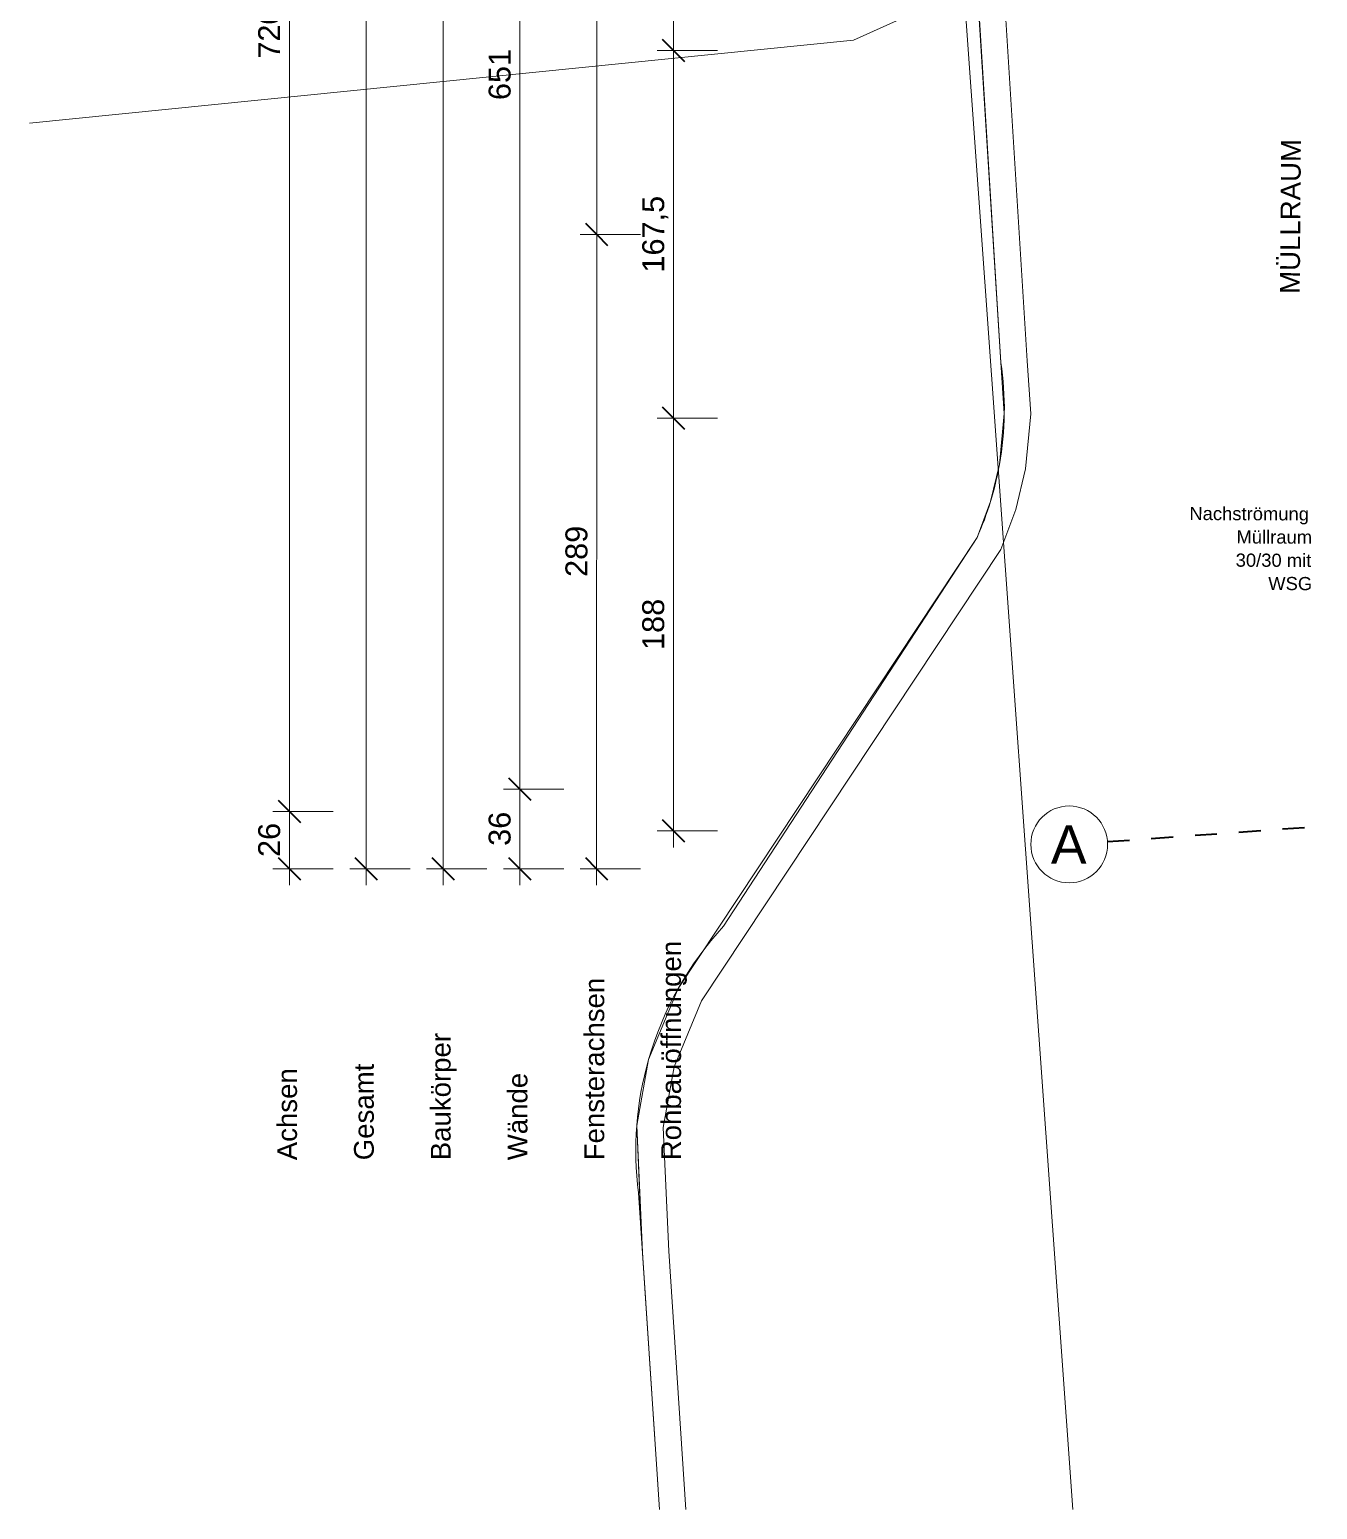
# Model space of a CAD drawing. Header units: metres. Extents: x -67.4 to -19.1, y 43.9 to 93.
# Drawn here: x -61.16 to -55.29, y 44.73 to 51.47 of the extents above; entities that cross this region are included whole.
import ezdxf

# ---------------------------------------------------------------- set-up
doc = ezdxf.new("R2010")
doc.units = ezdxf.units.M
doc.linetypes.add('Strich Punkt Mittel', pattern=[0.015875, 0.00635, -0.004763, 0, -0.004763])
for name, color, linetype, lineweight in [('A-DETL-THIN', 151, 'Continuous', 5), ('A_2D', 7, 'Continuous', 13), ('A_Bemassung-50_', 4, 'Continuous', 9), ('A_Bemassung_', 4, 'Continuous', 9), ('A_Beschriftung_', 7, 'Continuous', 9), ('A_Raster_', 1, 'Continuous', 9), ('Geländevolumenkörper', 7, 'Continuous', 5), ('Sekundäre Höhenlinien', 250, 'Continuous', 5), ('Text', 130, 'Continuous', 9)]:
    doc.layers.add(name, color=color, linetype=linetype, lineweight=lineweight)
doc.styles.add('Arial_1', font='arial.ttf', dxfattribs={"height": 0.175})
doc.styles.add('Arial_2', font='arial.ttf', dxfattribs={"height": 0.09})
doc.styles.add('Arial_5', font='arial.ttf', dxfattribs={"height": 0.1})
doc.styles.add('Arial_6', font='arial.ttf', dxfattribs={"height": 0.06})
doc.styles.add('Arial_9', font='arial.ttf', dxfattribs={"height": 0.0018})
doc.dimstyles.new('WGA-Bemaßung', dxfattribs={"dimscale": 0.3048, "dimtxt": 0.102026, "dimasz": 0.328084, "dimexe": 0.246063, "dimexo": 0.0625, "dimgap": 0.04101, "dimtad": 1, "dimdec": 1, "dimlfac": 100, "dimrnd": 0.5, "dimdsep": 46, "dimtxsty": 'Arial_5', "dimblk1": 'OBLIQUE', "dimblk2": 'OBLIQUE', "dimsah": 1, "dimcen": 0.09, "dimdle": 0.246063, "dimazin": 2, "dimtfac": 1, "dimtdec": 4, "dimtix": 1, "dimtmove": 0, "dimatfit": 3, "dimfxl": 0.656168, "dimfxlon": 1, "dimtvp": 1, "dimtolj": 1, "dimtzin": 0, "dimarcsym": 2})

# ---------------------------------------------------------------- blocks, each defined once
blk = doc.blocks.new('Raster - BS_Achse-112124-263_PP_00EG_BT2')
at = {"layer": 'A_Beschriftung_'}
blk.add_circle((0, 0), 0.0035, dxfattribs=at)
blk = doc.blocks.new('DIMBLOCK52-263_PP_00EG_BT2')
at = {"layer": 'A_Bemassung-50_', "lineweight": 35, "transparency": 16777216}
for p, q in [((-59.9716, 55.119), (-60.0216, 55.169)), ((-59.9716, 55.119), (-59.9216, 55.069)), ((-59.9718, 47.9127), (-60.0218, 47.9627)), ((-59.9718, 47.9127), (-59.9218, 47.8627))]:
    blk.add_line(p, q, dxfattribs=at)
at = {"layer": 'A_Bemassung-50_', "transparency": 16777216}
for p, q in [((-59.9716, 55.119), (-60.0466, 55.119)), ((-59.9716, 55.119), (-59.9718, 47.9127)), ((-59.9716, 55.119), (-59.7716, 55.119)), ((-59.9718, 47.9127), (-60.0468, 47.9127)), ((-59.9718, 47.9127), (-59.7718, 47.9127))]:
    blk.add_line(p, q, dxfattribs=at)
at = {"layer": 'A_Bemassung-50_', "color": 0, "transparency": 16777216, "insert": (-60.114, 51.3424), "char_height": 0.1, "width": 0.416266, "attachment_point": 1, "rotation": 90, "line_spacing_factor": 0.941778, "style": 'Arial_5'}
blk.add_mtext('720,5', dxfattribs=at)
blk = doc.blocks.new('_Oblique')
at = {"color": 0, "linetype": 'ByBlock', "lineweight": -2}
blk.add_line((-0.5, -0.5), (0.5, 0.5), dxfattribs=at)
blk = doc.blocks.new('DIMBLOCK53-263_PP_00EG_BT2')
at = {"layer": 'A_Bemassung-50_', "lineweight": 35, "transparency": 16777216}
for p, q in [((-59.9718, 47.9127), (-60.0218, 47.9627)), ((-59.9718, 47.9127), (-59.9218, 47.8627)), ((-59.9718, 47.652), (-60.0218, 47.702)), ((-59.9718, 47.652), (-59.9218, 47.602))]:
    blk.add_line(p, q, dxfattribs=at)
at = {"layer": 'A_Bemassung-50_', "transparency": 16777216}
for p, q in [((-59.9718, 47.9127), (-60.0468, 47.9127)), ((-59.9718, 47.9127), (-59.9718, 47.577)), ((-59.9718, 47.9127), (-59.7718, 47.9127)), ((-59.9718, 47.652), (-60.0468, 47.652)), ((-59.9718, 47.652), (-59.7718, 47.652))]:
    blk.add_line(p, q, dxfattribs=at)
at = {"layer": 'A_Bemassung-50_', "color": 0, "transparency": 16777216, "insert": (-60.1141, 47.7055), "char_height": 0.1, "width": 0.184588, "attachment_point": 1, "rotation": 90, "line_spacing_factor": 0.941778, "style": 'Arial_5'}
blk.add_mtext('26', dxfattribs=at)
blk = doc.blocks.new('DIMBLOCK54-263_PP_00EG_BT2')
at = {"layer": 'A_Bemassung-50_', "lineweight": 35, "transparency": 16777216}
for p, q in [((-59.6207, 83.2401), (-59.6707, 83.2901)), ((-59.6207, 83.2401), (-59.5707, 83.1901)), ((-59.6218, 47.652), (-59.6718, 47.702)), ((-59.6218, 47.652), (-59.5718, 47.602))]:
    blk.add_line(p, q, dxfattribs=at)
at = {"layer": 'A_Bemassung-50_', "transparency": 16777216}
for p, q in [((-59.6207, 83.3151), (-59.6218, 47.577)), ((-59.6207, 83.2401), (-59.6957, 83.2401)), ((-59.6207, 83.2401), (-59.4207, 83.2401)), ((-59.6218, 47.652), (-59.6968, 47.652)), ((-59.6218, 47.652), (-59.4218, 47.652))]:
    blk.add_line(p, q, dxfattribs=at)
at = {"layer": 'A_Bemassung-50_', "color": 0, "transparency": 16777216, "insert": (-59.7636, 65.2922), "char_height": 0.1, "width": 0.369177, "attachment_point": 1, "rotation": 90, "line_spacing_factor": 0.941778, "style": 'Arial_5'}
blk.add_mtext('3559', dxfattribs=at)
blk = doc.blocks.new('DIMBLOCK57-263_PP_00EG_BT2')
at = {"layer": 'A_Bemassung-50_', "lineweight": 35, "transparency": 16777216}
for p, q in [((-59.2708, 80.5194), (-59.3208, 80.5694)), ((-59.2708, 80.5194), (-59.2208, 80.4694)), ((-59.2718, 47.652), (-59.3218, 47.702)), ((-59.2718, 47.652), (-59.2218, 47.602))]:
    blk.add_line(p, q, dxfattribs=at)
at = {"layer": 'A_Bemassung-50_', "transparency": 16777216}
for p, q in [((-59.2708, 80.5194), (-59.3458, 80.5194)), ((-59.2708, 80.5194), (-59.2718, 47.577)), ((-59.2708, 80.5194), (-59.0708, 80.5194)), ((-59.2718, 47.652), (-59.3468, 47.652)), ((-59.2718, 47.652), (-59.0718, 47.652))]:
    blk.add_line(p, q, dxfattribs=at)
at = {"layer": 'A_Bemassung-50_', "color": 0, "transparency": 16777216, "insert": (-59.4136, 63.8738), "char_height": 0.1, "width": 0.50856, "attachment_point": 1, "rotation": 90, "line_spacing_factor": 0.941778, "style": 'Arial_5'}
blk.add_mtext('3286,5', dxfattribs=at)
blk = doc.blocks.new('DIMBLOCK97-263_PP_00EG_BT2')
at = {"layer": 'A_Bemassung-50_', "lineweight": 35, "transparency": 16777216}
for p, q in [((-58.5717, 50.5415), (-58.6217, 50.5915)), ((-58.5717, 50.5415), (-58.5217, 50.4915)), ((-58.5718, 47.652), (-58.6218, 47.702)), ((-58.5718, 47.652), (-58.5218, 47.602))]:
    blk.add_line(p, q, dxfattribs=at)
at = {"layer": 'A_Bemassung-50_', "transparency": 16777216}
for p, q in [((-58.5717, 50.5415), (-58.6467, 50.5415)), ((-58.5718, 47.577), (-58.5717, 50.5415)), ((-58.5717, 50.5415), (-58.3717, 50.5415)), ((-58.5718, 47.652), (-58.6468, 47.652)), ((-58.5718, 47.652), (-58.3718, 47.652))]:
    blk.add_line(p, q, dxfattribs=at)
at = {"layer": 'A_Bemassung-50_', "color": 0, "transparency": 16777216, "insert": (-58.7141, 48.9814), "char_height": 0.1, "width": 0.276883, "attachment_point": 1, "rotation": 90, "line_spacing_factor": 0.941778, "style": 'Arial_5'}
blk.add_mtext('289', dxfattribs=at)
blk = doc.blocks.new('DIMBLOCK98-263_PP_00EG_BT2')
at = {"layer": 'A_Bemassung-50_', "lineweight": 35, "transparency": 16777216}
for p, q in [((-58.5714, 61.5092), (-58.6214, 61.5592)), ((-58.5714, 61.5092), (-58.5214, 61.4592)), ((-58.5717, 50.5415), (-58.6217, 50.5915)), ((-58.5717, 50.5415), (-58.5217, 50.4915))]:
    blk.add_line(p, q, dxfattribs=at)
at = {"layer": 'A_Bemassung-50_', "transparency": 16777216}
for p, q in [((-58.5714, 61.5092), (-58.6464, 61.5092)), ((-58.5717, 50.5415), (-58.5714, 61.5092)), ((-58.5714, 61.5092), (-58.3714, 61.5092)), ((-58.5717, 50.5415), (-58.6467, 50.5415)), ((-58.5717, 50.5415), (-58.3717, 50.5415))]:
    blk.add_line(p, q, dxfattribs=at)
at = {"layer": 'A_Bemassung-50_', "color": 0, "transparency": 16777216, "insert": (-58.7139, 55.8715), "char_height": 0.1, "width": 0.369177, "attachment_point": 1, "rotation": 90, "line_spacing_factor": 0.941778, "style": 'Arial_5'}
blk.add_mtext('1097', dxfattribs=at)
blk = doc.blocks.new('DIMBLOCK113-263_PP_00EG_BT2')
at = {"layer": 'A_Bemassung-50_', "transparency": 16777216}
for p, q in [((-58.9218, 48.0141), (-58.9968, 48.0141)), ((-58.9218, 47.577), (-58.9218, 48.0141)), ((-58.9218, 48.0141), (-58.7218, 48.0141)), ((-58.9218, 47.652), (-58.9968, 47.652)), ((-58.9218, 47.652), (-58.7218, 47.652))]:
    blk.add_line(p, q, dxfattribs=at)
at = {"layer": 'A_Bemassung-50_', "lineweight": 35, "transparency": 16777216}
for p, q in [((-58.9218, 48.0141), (-58.9718, 48.0641)), ((-58.9218, 48.0141), (-58.8718, 47.9641)), ((-58.9218, 47.652), (-58.9718, 47.702)), ((-58.9218, 47.652), (-58.8718, 47.602))]:
    blk.add_line(p, q, dxfattribs=at)
at = {"layer": 'A_Bemassung-50_', "color": 0, "transparency": 16777216, "insert": (-59.0641, 47.7562), "char_height": 0.1, "width": 0.184588, "attachment_point": 1, "rotation": 90, "line_spacing_factor": 0.941778, "style": 'Arial_5'}
blk.add_mtext('36', dxfattribs=at)
blk = doc.blocks.new('DIMBLOCK114-263_PP_00EG_BT2')
at = {"layer": 'A_Bemassung-50_', "lineweight": 35, "transparency": 16777216}
for p, q in [((-58.9216, 54.524), (-58.9716, 54.574)), ((-58.9216, 54.524), (-58.8716, 54.474)), ((-58.9218, 48.0141), (-58.9718, 48.0641)), ((-58.9218, 48.0141), (-58.8718, 47.9641))]:
    blk.add_line(p, q, dxfattribs=at)
at = {"layer": 'A_Bemassung-50_', "transparency": 16777216}
for p, q in [((-58.9216, 54.524), (-58.9966, 54.524)), ((-58.9218, 48.0141), (-58.9216, 54.524)), ((-58.9216, 54.524), (-58.7216, 54.524)), ((-58.9218, 48.0141), (-58.9968, 48.0141)), ((-58.9218, 48.0141), (-58.7218, 48.0141))]:
    blk.add_line(p, q, dxfattribs=at)
at = {"layer": 'A_Bemassung-50_', "color": 0, "transparency": 16777216, "insert": (-59.064, 51.1537), "char_height": 0.1, "width": 0.276883, "attachment_point": 1, "rotation": 90, "line_spacing_factor": 0.941778, "style": 'Arial_5'}
blk.add_mtext('651', dxfattribs=at)
blk = doc.blocks.new('DIMBLOCK323-263_PP_00EG_BT2')
at = {"layer": 'A_Bemassung-50_', "lineweight": 35, "transparency": 16777216}
for p, q in [((-58.2214, 60.5792), (-58.2714, 60.6292)), ((-58.2214, 60.5792), (-58.1714, 60.5292)), ((-58.2217, 51.379), (-58.2717, 51.429)), ((-58.2217, 51.379), (-58.1717, 51.329))]:
    blk.add_line(p, q, dxfattribs=at)
at = {"layer": 'A_Bemassung-50_', "transparency": 16777216}
for p, q in [((-58.2214, 60.5792), (-58.2964, 60.5792)), ((-58.2214, 60.5792), (-58.2217, 51.379)), ((-58.2214, 60.5792), (-58.0214, 60.5792)), ((-58.2217, 51.379), (-58.2967, 51.379)), ((-58.2217, 51.379), (-58.0217, 51.379))]:
    blk.add_line(p, q, dxfattribs=at)
at = {"layer": 'A_Bemassung-50_', "color": 0, "transparency": 16777216, "insert": (-58.3639, 55.8637), "char_height": 0.1, "width": 0.276883, "attachment_point": 1, "rotation": 90, "line_spacing_factor": 0.941778, "style": 'Arial_5'}
blk.add_mtext('920', dxfattribs=at)
blk = doc.blocks.new('DIMBLOCK324-263_PP_00EG_BT2')
at = {"layer": 'A_Bemassung-50_', "transparency": 16777216}
for p, q in [((-58.2217, 51.379), (-58.2967, 51.379)), ((-58.2217, 51.379), (-58.2218, 49.704)), ((-58.2217, 51.379), (-58.0217, 51.379)), ((-58.2218, 49.704), (-58.2968, 49.704)), ((-58.2218, 49.704), (-58.0218, 49.704))]:
    blk.add_line(p, q, dxfattribs=at)
at = {"layer": 'A_Bemassung-50_', "lineweight": 35, "transparency": 16777216}
for p, q in [((-58.2217, 51.379), (-58.2717, 51.429)), ((-58.2217, 51.379), (-58.1717, 51.329)), ((-58.2218, 49.704), (-58.2718, 49.754)), ((-58.2218, 49.704), (-58.1718, 49.654))]:
    blk.add_line(p, q, dxfattribs=at)
at = {"layer": 'A_Bemassung-50_', "color": 0, "transparency": 16777216, "insert": (-58.3641, 50.368), "char_height": 0.1, "width": 0.416266, "attachment_point": 1, "rotation": 90, "line_spacing_factor": 0.941778, "style": 'Arial_5'}
blk.add_mtext('167,5', dxfattribs=at)
blk = doc.blocks.new('DIMBLOCK325-263_PP_00EG_BT2')
at = {"layer": 'A_Bemassung-50_', "lineweight": 35, "transparency": 16777216}
for p, q in [((-58.2218, 49.704), (-58.2718, 49.754)), ((-58.2218, 49.704), (-58.1718, 49.654)), ((-58.2218, 47.8241), (-58.2718, 47.8741)), ((-58.2218, 47.8241), (-58.1718, 47.7741))]:
    blk.add_line(p, q, dxfattribs=at)
at = {"layer": 'A_Bemassung-50_', "transparency": 16777216}
for p, q in [((-58.2218, 49.704), (-58.2968, 49.704)), ((-58.2218, 49.704), (-58.2218, 47.7491)), ((-58.2218, 49.704), (-58.0218, 49.704)), ((-58.2218, 47.8241), (-58.2968, 47.8241)), ((-58.2218, 47.8241), (-58.0218, 47.8241))]:
    blk.add_line(p, q, dxfattribs=at)
at = {"layer": 'A_Bemassung-50_', "color": 0, "transparency": 16777216, "insert": (-58.3641, 48.6487), "char_height": 0.1, "width": 0.276883, "attachment_point": 1, "rotation": 90, "line_spacing_factor": 0.941778, "style": 'Arial_5'}
blk.add_mtext('188', dxfattribs=at)
blk = doc.blocks.new('BS_Maßkette_AT_PP - oben oder links-9573065-263_PP_00EG_BT2')
at = {"layer": 'A_Beschriftung_', "char_height": 0.0018, "attachment_point": 1, "style": 'Arial_9'}
for s, insert, width in [('Achsen', (0, 0.00022), 0.0099409), ('Gesamt', (0, -0.00678), 0.0102616), ('Baukörper', (0, -0.01378), 0.0137089), ('Wände', (0, -0.02078), 0.0096203), ('Fensterachsen', (0, -0.02778), 0.019481), ('Rohbauöffnungen', (0, -0.03478), 0.0238101)]:
    blk.add_mtext(s, dxfattribs=dict(at, insert=insert, width=width))

msp = doc.modelspace()

# ---------------------------------------------------------------- linework, layer by layer
at = {"layer": 'A-DETL-THIN'}
for p, q in [((-56.7302, 49.9585), (-57.9479, 69.3491)), ((-57.9936, 47.3898), (-56.8383, 49.1614)), ((-58.2852, 44.7333), (-58.3809, 46.1759))]:
    msp.add_line(p, q, dxfattribs=at)
for centre, radius, start, end in [((-58.14, 49.7438), 1.426, 349.89433, 8.6593), ((-58.14, 49.7438), 1.426, 335.89649, 349.89433), ((-56.8889, 46.3686), 1.5044, 137.24916, 164.01339), ((-56.8889, 46.3686), 1.5044, 164.01339, 187.35964)]:
    msp.add_arc(centre, radius, start, end, dxfattribs=at)
at = {"layer": 'A_2D', "lineweight": 18}
msp.add_line((-56.4021, 44.7333), (-59.107, 82.4773), dxfattribs=at)
at = {"layer": 'A_Raster_', "linetype": 'Strich Punkt Mittel', "lineweight": 35}
msp.add_line((-56.2438, 47.7755), (-37.1299, 49.158), dxfattribs=at)
at = {"layer": 'Geländevolumenkörper', "color": 250}
for p, q in [((-56.6105, 49.9664), (-58.1134, 74.1239)), ((-58.231, 74.0823), (-56.7302, 49.9585)), ((-56.7302, 49.9585), (-56.7141, 49.7258)), ((-56.5937, 49.7243), (-56.6105, 49.9664)), ((-56.7141, 49.7258), (-56.7361, 49.4936)), ((-56.6174, 49.4737), (-56.5937, 49.7243)), ((-56.7361, 49.4936), (-56.777, 49.3244)), ((-56.6621, 49.289), (-56.6174, 49.4737)), ((-56.777, 49.3244), (-56.8383, 49.1614)), ((-56.7307, 49.1065), (-56.6621, 49.289)), ((-56.8383, 49.1614), (-58.2, 47.1064)), ((-58.0936, 47.0497), (-56.7307, 49.1065)), ((-58.2, 47.1064), (-58.3351, 46.783)), ((-58.2193, 46.7489), (-58.0936, 47.0497)), ((-58.3351, 46.783), (-58.3891, 46.4818)), ((-58.2686, 46.4738), (-58.2193, 46.7489)), ((-58.3891, 46.4818), (-58.3674, 45.9721)), ((-58.3891, 46.4818), (-58.3629, 45.9038)), ((-58.243, 45.9104), (-58.2686, 46.4738)), ((-58.3674, 45.9721), (-58.2852, 44.7333)), ((-58.165, 44.7333), (-58.243, 45.9104))]:
    msp.add_line(p, q, dxfattribs=at)
at = {"layer": 'Sekundäre Höhenlinien'}
for p, q in [((-57.4009, 51.426), (-56.9788, 51.6183)), ((-61.1558, 51.0483), (-57.4009, 51.426))]:
    msp.add_line(p, q, dxfattribs=at)

# ---------------------------------------------------------------- block references
at = {"layer": 'A_Beschriftung_'}
for name, p, xscale, yscale, zscale, rotation in [('Raster - BS_Achse-112124-263_PP_00EG_BT2', (-56.4184, 47.7629), 49.99999999999998, 49.99999999999998, 49.99999999999998, 274.1368945284542), ('BS_Maßkette_AT_PP - oben oder links-9573065-263_PP_00EG_BT2', (-60.0164, 46.3239), 50.00000000000001, 50.00000000000001, 50.00000000000001, 89.99827587845535)]:
    msp.add_blockref(name, p, dxfattribs=dict(at, xscale=xscale, yscale=yscale, zscale=zscale, rotation=rotation))

# ---------------------------------------------------------------- texts
at = {"layer": 'A_Beschriftung_', "insert": (-56.5021, 47.8495), "char_height": 0.175, "width": 0.200422, "attachment_point": 1, "style": 'Arial_1'}
msp.add_mtext('A', dxfattribs=at)
at = {"layer": 'Text', "color": 7, "attachment_point": 1}
for s, insert, char_height, width, rotation, style in [('MÜLLRAUM', (-55.4581, 50.2712), 0.09, 0.841772, 89.54915, 'Arial_2'), ('Nachströmung ', (-55.8707, 49.3005), 0.06, 0.705485, 359.7927, 'Arial_6'), ('Müllraum', (-55.6561, 49.1939), 0.06, 0.444937, 359.7927, 'Arial_6'), ('30/30 mit ', (-55.6598, 49.088), 0.06, 0.448945, 359.7927, 'Arial_6'), ('WSG', (-55.5114, 48.9817), 0.06, 0.268565, 359.7927, 'Arial_6')]:
    msp.add_mtext(s, dxfattribs=dict(at, insert=insert, char_height=char_height, width=width, rotation=rotation, style=style))

# ---------------------------------------------------------------- dimensions: what is measured, and where the dimension line sits
at = {"layer": 'A_Bemassung_'}
for base, p1, p2, override, picture, middle in [((-59.6218, 47.652), (-59.4207, 83.2401), (-59.4218, 47.652), {"dimpost": '<>', "dimfxl": 35.588041}, 'DIMBLOCK54-263_PP_00EG_BT2', (-59.6849, 65.446)), ((-59.2718, 47.652), (-59.0708, 80.5194), (-59.0718, 47.652), {"dimpost": '<>', "dimfxl": 32.867436}, 'DIMBLOCK57-263_PP_00EG_BT2', (-59.3349, 64.0857)), ((-58.5714, 61.5092), (-58.3717, 50.5415), (-58.3714, 61.5092), {"dimpost": '<>', "dimfxl": 10.967712}, 'DIMBLOCK98-263_PP_00EG_BT2', (-58.6351, 56.0253)), ((-58.2217, 51.379), (-58.0214, 60.5792), (-58.0217, 51.379), {"dimpost": '<>', "dimfxl": 9.200212}, 'DIMBLOCK323-263_PP_00EG_BT2', (-58.2851, 55.9791)), ((-59.9718, 47.9127), (-59.7716, 55.119), (-59.7718, 47.9127), {"dimpost": '<>', "dimfxl": 7.20631}, 'DIMBLOCK52-263_PP_00EG_BT2', (-60.0353, 51.5159)), ((-58.9216, 54.524), (-58.7218, 48.0141), (-58.7216, 54.524), {"dimpost": '<>', "dimfxl": 6.509849}, 'DIMBLOCK114-263_PP_00EG_BT2', (-58.9853, 51.2691)), ((-58.2218, 49.704), (-58.0217, 51.379), (-58.0218, 49.704), {"dimpost": '<>', "dimfxl": 1.675}, 'DIMBLOCK324-263_PP_00EG_BT2', (-58.2853, 50.5415)), ((-58.57173, 50.54148), (-58.37181, 47.65198), (-58.37173, 50.54147), {"dimpost": '<>', "dimfxl": 2.88949}, 'DIMBLOCK97-263_PP_00EG_BT2', (-58.63533, 49.09673)), ((-58.2218, 47.8241), (-58.0218, 49.704), (-58.0218, 47.8241), {"dimpost": '<>', "dimfxl": 1.879849}, 'DIMBLOCK325-263_PP_00EG_BT2', (-58.2853, 48.764)), ((-58.9218, 48.0141), (-58.7218, 47.652), (-58.7218, 48.0141), {"dimpost": '<>', "dimfxl": 0.362141}, 'DIMBLOCK113-263_PP_00EG_BT2', (-58.9854, 47.8331)), ((-59.9718, 47.652), (-59.7718, 47.9127), (-59.7718, 47.652), {"dimpost": '<>', "dimfxl": 0.26068}, 'DIMBLOCK53-263_PP_00EG_BT2', (-60.0354, 47.7824))]:
    dim = msp.add_linear_dim(base=base, p1=p1, p2=p2, angle=89.99828, dimstyle='WGA-Bemaßung', override=override, dxfattribs=at)
    dim.commit()
    dim.dimension.update_dxf_attribs({"geometry": picture, "text_midpoint": middle})

doc.saveas('drawing.dxf')
